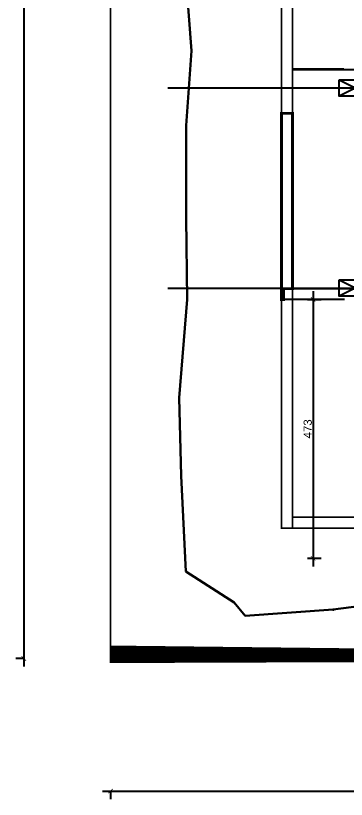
# Model space of a CAD drawing. Extents: x 285329 to 658348, y -83126 to -16980.
# Drawn here: x 321970 to 322574, y -37961 to -36530 of the extents above; entities that cross this region are included whole.
import ezdxf

# ---------------------------------------------------------------- set-up
doc = ezdxf.new("R2010")
doc.units = 0
doc.layers.get('0').update_dxf_attribs({"linetype": 'CONTINUOUS'})
doc.layers.get('DEFPOINTS').update_dxf_attribs({"color": 9, "linetype": 'CONTINUOUS'})
for name, color, linetype in [('AXIS', 1, 'CONTINUOUS'), ('COLUMN', 5, 'CONTINUOUS'), ('DIM', 3, 'CONTINUOUS'), ('FURNITURE', 4, 'CONTINUOUS'), ('WALL', 7, 'CONTINUOUS')]:
    doc.layers.add(name, color=color, linetype=linetype)
doc.layers.add('excavation border', color=5, linetype='CONTINUOUS', lineweight=30)
doc.layers.add('VIS', color=8, linetype='CONTINUOUS', lineweight=18)
doc.styles.get("Standard").update_dxf_attribs({"font": 'sanss___.ttf', "height": 15})
doc.dimstyles.new('STANDARD$0', dxfattribs={"dimscale": 0, "dimtxt": 50, "dimasz": 8, "dimexe": 15, "dimexo": 0.0625, "dimgap": 2, "dimtad": 1, "dimdec": 0, "dimzin": 0, "dimdsep": 46, "dimtxsty": 'Standard', "dimblk1": 'ARCHTICK', "dimblk2": 'ARCHTICK', "dimsah": 1, "dimcen": 0.09, "dimdle": 15, "dimclrd": 3, "dimclre": 3, "dimclrt": 3, "dimazin": 0, "dimtfac": 1, "dimtdec": 0, "dimtofl": 0, "dimtmove": 1, "dimatfit": 3, "dimldrblk": 'ARCHTICK', "dimfxl": 1.045499999999994, "dimfxlon": 1, "dimtolj": 1, "dimtzin": 0, "dimarcsym": 0})

# ---------------------------------------------------------------- blocks, each defined once
blk = doc.blocks.new('_ARCHTICK')
at = {"color": 0, "linetype": 'ByBlock', "const_width": 0.15}
blk.add_lwpolyline([(-0.5, -0.5), (0.5, 0.5)], dxfattribs=at)
blk = doc.blocks.new('*D3028')
at = {"layer": 'DEFPOINTS', "color": 0, "linetype": 'Continuous', "lineweight": 5, "ltscale": 3, "transparency": 16777216}
for p in [(322390.4959981469, -37048.01921306962), (322390.4959981469, -37520.5306846589), (322513.671550787, -37520.5306846589)]:
    blk.add_point(p, dxfattribs=at)
at = {"layer": 'WALL', "color": 3, "linetype": 'Continuous', "lineweight": -2, "ltscale": 3, "transparency": 16777216}
for p, q in [((322513.671550787, -37033.01921306962), (322513.671550787, -37535.5306846589)), ((322503.671550787, -37048.01921306962), (322528.671550787, -37048.01921306962)), ((322503.671550787, -37520.5306846589), (322528.671550787, -37520.5306846589))]:
    blk.add_line(p, q, dxfattribs=at)
at = {"layer": 'WALL', "color": 3, "linetype": 'Continuous', "lineweight": -2, "ltscale": 3, "transparency": 16777216, "xscale": 8, "yscale": 8, "zscale": 8}
for p, rotation in [((322513.671550787, -37048.01921306962), 90), ((322513.671550787, -37520.5306846589), 270)]:
    blk.add_blockref('_ARCHTICK', p, dxfattribs=dict(at, rotation=rotation))
at = {"layer": 'WALL', "color": 3, "linetype": 'Continuous', "ltscale": 3, "transparency": 16777216, "insert": (322503.9349252726, -37284.27494886421), "char_height": 15, "attachment_point": 5, "rotation": 90}
blk.add_mtext('\\A1;473', dxfattribs=at)
blk = doc.blocks.new('*D2214')
at = {"layer": 'DEFPOINTS', "color": 0, "linetype": 'Continuous', "lineweight": 5, "transparency": 16777216}
for p in [(157318.4182129309, -32835.69352747884), (157160.0550874556, -36546.69352747884), (157318.4182129309, -36546.69352747884)]:
    blk.add_point(p, dxfattribs=at)
at = {"layer": 'WALL', "color": 3, "linetype": 'Continuous', "lineweight": -2, "transparency": 16777216}
for p, q in [((157160.0550874556, -32820.69352747884), (157160.0550874556, -36561.69352747884)), ((157161.1005874556, -32835.69352747884), (157145.0550874556, -32835.69352747884)), ((157161.1005874556, -36546.69352747884), (157145.0550874556, -36546.69352747884))]:
    blk.add_line(p, q, dxfattribs=at)
at = {"layer": 'WALL', "color": 3, "linetype": 'Continuous', "lineweight": -2, "transparency": 16777216, "xscale": 8, "yscale": 8, "zscale": 8}
for p, rotation in [((157160.0550874556, -32835.69352747884), 90), ((157160.0550874556, -36546.69352747884), 270)]:
    blk.add_blockref('_ARCHTICK', p, dxfattribs=dict(at, rotation=rotation))
at = {"layer": 'WALL', "color": 3, "linetype": 'Continuous', "transparency": 16777216, "insert": (157150.3184619412, -34691.19352747881), "char_height": 15, "attachment_point": 5, "rotation": 90}
blk.add_mtext('\\A1;3711', dxfattribs=at)
blk = doc.blocks.new('*D2215')
at = {"layer": 'DEFPOINTS', "color": 0, "linetype": 'Continuous', "lineweight": 5, "transparency": 16777216}
for p in [(157318.4182129309, -36546.69352747884), (159235.4182129309, -36546.69352747884), (159235.4182129309, -36789.02014064544)]:
    blk.add_point(p, dxfattribs=at)
at = {"layer": 'WALL', "color": 3, "linetype": 'Continuous', "lineweight": -2, "transparency": 16777216}
for p, q in [((157303.4182129309, -36789.02014064544), (159250.4182129309, -36789.02014064544)), ((157318.4182129309, -36787.97464064544), (157318.4182129309, -36804.02014064544)), ((159235.4182129309, -36787.97464064544), (159235.4182129309, -36804.02014064544))]:
    blk.add_line(p, q, dxfattribs=at)
at = {"layer": 'WALL', "color": 3, "linetype": 'Continuous', "lineweight": -2, "transparency": 16777216, "xscale": 8, "yscale": 8, "zscale": 8, "rotation": 180}
blk.add_blockref('_ARCHTICK', (157318.4182129309, -36789.02014064544), dxfattribs=at)
at = {"layer": 'WALL', "color": 3, "linetype": 'Continuous', "lineweight": -2, "transparency": 16777216, "xscale": 8, "yscale": 8, "zscale": 8}
blk.add_blockref('_ARCHTICK', (159235.4182129309, -36789.02014064544), dxfattribs=at)
at = {"layer": 'WALL', "color": 3, "linetype": 'Continuous', "transparency": 16777216, "insert": (158276.9182129309, -36779.29380319687), "char_height": 15, "attachment_point": 5}
blk.add_mtext('\\A1;1917', dxfattribs=at)
blk = doc.blocks.new('COLUMN')
at = {"layer": 'AXIS'}
for p, q in [((236924.6994773077, -9644.256519553426), (236984.6994773077, -9674.256519553428)), ((236984.6994773077, -9644.256519553426), (236924.6994773077, -9674.256519553428))]:
    blk.add_line(p, q, dxfattribs=at)
at = {"layer": 'COLUMN'}
blk.add_lwpolyline([(236924.6994773077, -9644.256519553426), (236984.6994773077, -9644.256519553426), (236984.6994773077, -9674.256519553428), (236924.6994773077, -9674.256519553428)], close=True, dxfattribs=at)
blk = doc.blocks.new('cbcb')
at = {"layer": 'AXIS'}
blk.add_line((327235.0907549859, -13888.53321777554), (329571.9645302784, -13888.53321777554), dxfattribs=at)
at = {"layer": 'WALL', "linetype": 'Continuous'}
blk.add_blockref('COLUMN', (90623.24754742248, -4229.276698222126), dxfattribs=at)
blk = doc.blocks.new('site77')
at = {"layer": 'WALL', "linetype": 'Continuous', "const_width": 3}
blk.add_lwpolyline([(159633.4182129309, -32835.69352747884), (157318.4182129309, -32835.69352747884), (157318.4182129309, -36546.69352747884), (159235.4182129309, -36546.69352747884)], dxfattribs=at)
at = {"layer": 'WALL', "linetype": 'Continuous'}
dim = blk.add_linear_dim(base=(157160.0550874556, -36546.69352747884), p1=(157318.4182129309, -32835.69352747884), p2=(157318.4182129309, -36546.69352747884), angle=90, dimstyle='STANDARD$0', override={"dimscale": 1}, dxfattribs=at)
dim.commit()
dim.dimension.update_dxf_attribs({"geometry": '*D2214', "text_midpoint": (157150.3184619412, -34691.19352747881)})
dim = blk.add_linear_dim(base=(159235.4182129309, -36789.02014064544), p1=(157318.4182129309, -36546.69352747884), p2=(159235.4182129309, -36546.69352747884), dimstyle='STANDARD$0', override={"dimscale": 1}, dxfattribs=at)
dim.commit()
dim.dimension.update_dxf_attribs({"geometry": '*D2215', "text_midpoint": (158276.9182129309, -36779.29380319687)})

msp = doc.modelspace()

# ---------------------------------------------------------------- linework, layer by layer
at = {"layer": 'AXIS'}
for p, q in [((322476.6594596354, -36627.85462680348), (324573.0451809894, -36627.85462680348)), ((322476.6594596354, -37028.01921306946), (324573.0451809894, -37028.01921306946))]:
    msp.add_line(p, q, dxfattribs=at)
at = {"layer": 'DIM'}
msp.add_line((322248.5145942829, -37027.01220504251), (324585.3883695754, -37027.01220504251), dxfattribs=at)
at = {"layer": 'excavation border'}
msp.add_lwpolyline([(323763.9239925763, -37468.75824469708), (323560.4231857738, -37493.6295480142), (323410.3639816673, -37523.42369613914), (323317.8637448568, -37539.3769525228), (323149.3188208818, -37545.46017571042), (322996.1855833303, -37570.92314404609), (322846.2369749801, -37579.9237025678), (322691.5561823365, -37595.86031413711), (322550.6514218001, -37614.33628382158), (322389.6450501499, -37625.47970748051), (322369.4547811943, -37601.34285724792), (322281.363169593, -37544.54880767931), (322272.7713329172, -37370.22318666714), (322268.9195995588, -37227.72371245465), (322283.3857856354, -37047.76439938736), (322282.0060654661, -36899.32593107998), (322281.9778777854, -36730.3259852108), (322291.8326567669, -36593.656821417), (322278.2976363152, -36417.06108273243)], dxfattribs=at)
msp.add_point((322550.6514218001, -37614.33628382158), dxfattribs=at)
at = {"layer": 'FURNITURE', "ltscale": 3}
msp.add_lwpolyline([(322571.0276754412, -37028.01921306946), (322476.0276754411, -37028.01921306946), (322476.0276754411, -36728.01921306946), (322476.0276754412, -36728.01921306947)], dxfattribs=at)
at = {"layer": 'WALL', "linetype": 'Continuous', "const_width": 3}
for points in [[(324458.7590718236, -33992.52545427133), (322143.7590718267, -33992.52545427134), (322143.7590718359, -37703.52545427145), (324060.7590718419, -37703.52545426138)], [(322456.0276754411, -37465.56129175988), (322456.0276754412, -35835.1900405375)], [(322476.0276754411, -37465.56129175988), (322476.0276754412, -35835.1900405375)], [(322456.0276754411, -37028.01921306946), (322456.0276754411, -37465.56129175988), (323051.5045535936, -37465.56129175988)], [(322476.0276754411, -37028.01921306946), (322476.0276754411, -37445.56129175988), (323051.5045535936, -37445.56129175988)]]:
    msp.add_lwpolyline(points, dxfattribs=at)
at = {"layer": 'WALL', "linetype": 'Continuous', "ltscale": 3, "const_width": 5}
for points in [[(322570.3003550247, -36627.85462680348), (322476.6594596354, -36627.85462680348)], [(322459.9643208527, -37048.01921306978), (322456.0276754411, -37048.01921306946), (322456.0276754412, -36708.01921306946), (322456.0276754412, -36708.01921306947), (322476.0276754412, -36708.01921306947), (322476.0276754412, -36728.01921306947), (322476.0276754411, -36728.01921306947), (322476.0276754411, -37028.01921306946), (322459.9643208527, -37028.01921306946), (322459.9643208527, -37048.01921306946)]]:
    msp.add_lwpolyline(points, dxfattribs=at)
at = {"layer": 'WALL', "linetype": 'Continuous', "ltscale": 3}
msp.add_lwpolyline([(322571.0276754412, -37048.01921306946), (322456.0276754411, -37048.01921306946), (322456.0276754411, -36708.01921306946), (322476.0276754412, -36708.01921306947)], dxfattribs=at)

# ---------------------------------------------------------------- block references
at = {"layer": 'DIM', "linetype": 'Continuous'}
msp.add_blockref('COLUMN', (85636.67138671945, -27367.7556854891), dxfattribs=at)
at = {"layer": 'VIS', "linetype": 'Continuous', "lineweight": 5}
msp.add_blockref('cbcb', (-4986.576160703087, -22773.18309478139), dxfattribs=at)
at = {"layer": 'WALL', "linetype": 'Continuous'}
msp.add_blockref('site77', (164825.340858905, -1156.831926792605), dxfattribs=at)

# ---------------------------------------------------------------- dimensions: what is measured, and where the dimension line sits
at = {"layer": 'WALL', "linetype": 'Continuous', "ltscale": 3}
dim = msp.add_linear_dim(base=(322513.671550787, -37520.5306846589), p1=(322390.4959981469, -37048.01921306962), p2=(322390.4959981469, -37520.5306846589), angle=90, dimstyle='STANDARD$0', override={"dimscale": 1, "dimfxl": 10}, dxfattribs=at)
dim.commit()
dim.dimension.update_dxf_attribs({"geometry": '*D3028', "text_midpoint": (322503.9349252726, -37284.27494886421)})

doc.saveas('drawing.dxf')
